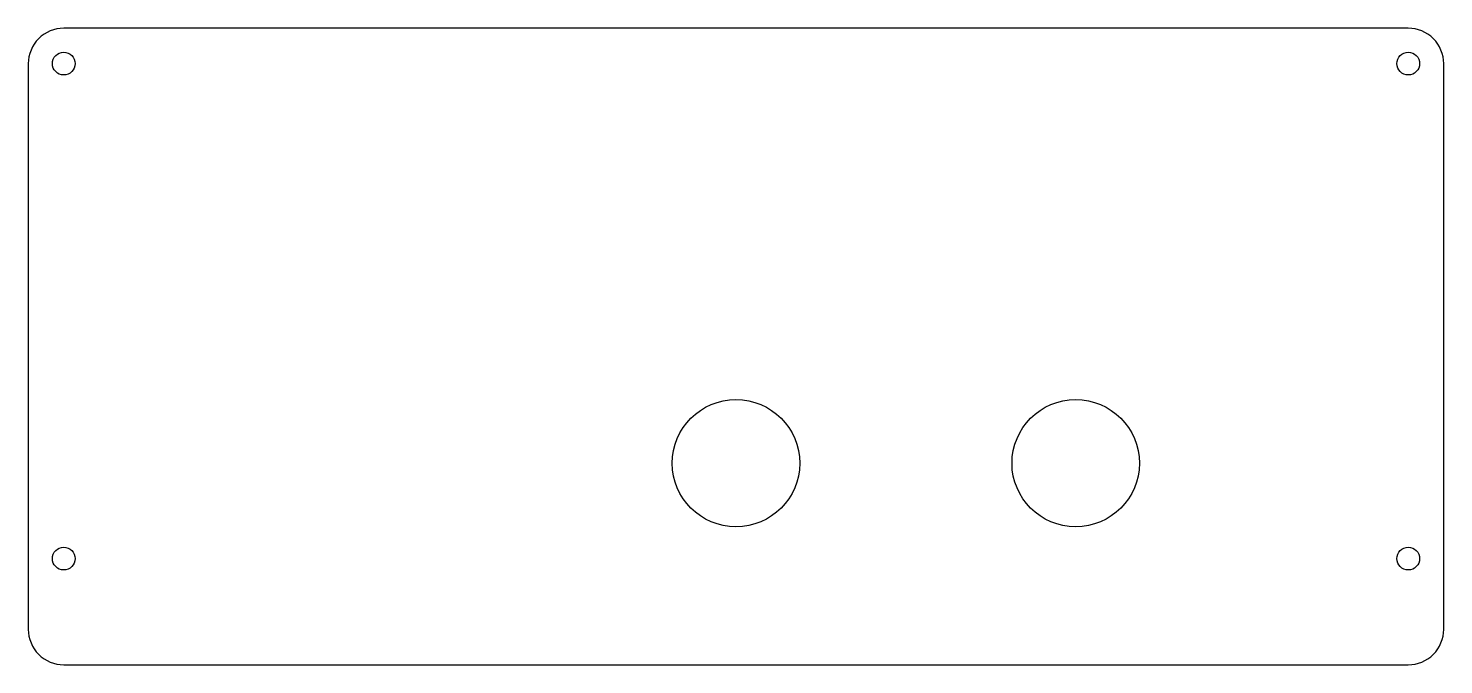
# Model space of a CAD drawing. Header units: millimetres. Extents: x -5 to 195, y 0 to 90.
import ezdxf

# ---------------------------------------------------------------- set-up
doc = ezdxf.new("R2010")
doc.units = ezdxf.units.MM

msp = doc.modelspace()

# ---------------------------------------------------------------- linework, layer by layer
msp.add_lwpolyline([(-5, 5, 0.414214), (0, 0), (190, 0, 0.414214), (195, 5), (195, 85, 0.414214), (190, 90), (0, 90, 0.414214), (-5, 85)], format="xyb", close=True)
for centre, radius in [((0, 85), 1.6), ((190, 85), 1.6), ((95, 28.5), 9), ((143, 28.5), 9), ((0, 15), 1.6), ((190, 15), 1.6)]:
    msp.add_circle(centre, radius)

doc.saveas('drawing.dxf')
